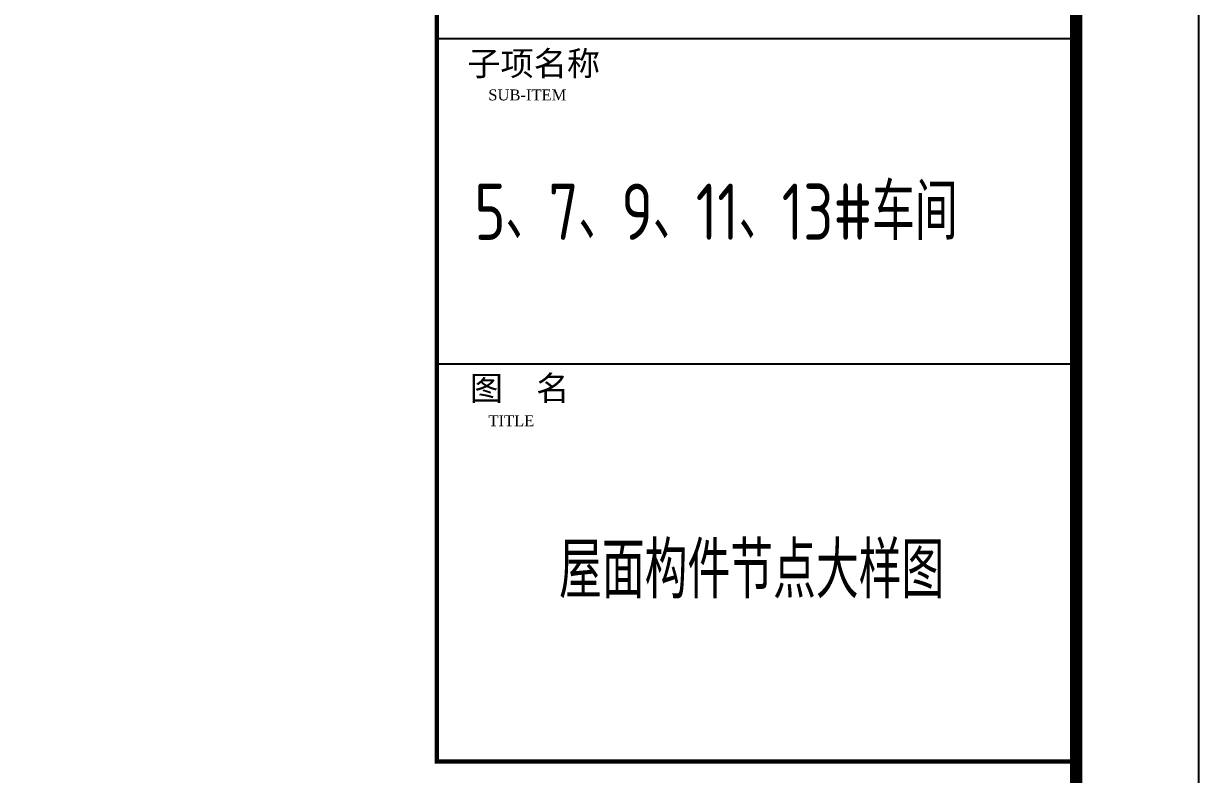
# Model space of a CAD drawing. Extents: x -2746917 to -971774, y -3334247 to -3250358.
# Drawn here: x -1796944 to -1787348, y -3303185 to -3297047 of the extents above; entities that cross this region are included whole.
import ezdxf
from ezdxf.enums import TextEntityAlignment as Align

# ---------------------------------------------------------------- set-up
doc = ezdxf.new("R2010")
doc.units = 0
doc.header["$LTSCALE"] = 1000
doc.header["$MEASUREMENT"] = 0
doc.layers.get('0').update_dxf_attribs({"linetype": 'CONTINUOUS'})
for name, color, linetype in [('PUB_TEXT', 7, 'CONTINUOUS'), ('PUB_TITLE', 4, 'CONTINUOUS'), ('WIN', 3, 'CONTINUOUS')]:
    doc.layers.add(name, color=color, linetype=linetype)
doc.layers.add('yichutu', color=7, linetype='CONTINUOUS', true_color=0xffffff, plot=False)
doc.styles.add('GHF', font='times.ttf')
doc.styles.add('hztxt', font='tssdeng.shx', dxfattribs={"width": 0.8, "bigfont": 'tssdchn.shx'})
doc.styles.add('STYLE1', font='simhei.ttf', dxfattribs={"width": 0.8})

# ---------------------------------------------------------------- blocks, each defined once
blk = doc.blocks.new('yct-743-420-74300-42000-100-2002.0')
at = {"layer": 'yichutu', "color": 7, "true_color": 0xffffff}
blk.add_lwpolyline([(0, 0), (0, 42000), (74300, 42000), (74300, 0)], close=True, dxfattribs=at)
blk = doc.blocks.new('A$C6B365CFD')
at = {"layer": 'PUB_TITLE', "color": 4}
for p, q in [((-2387.8, 1909.9), (2833.3, 1909.9)), ((-2387.8, -749.4), (2833.3, -749.4))]:
    blk.add_line(p, q, dxfattribs=at)
at = {"layer": 'PUB_TITLE'}
blk.add_lwpolyline([(-70466.7, -17092.6), (-70466.7, 24907.4), (3833.3, 24907.4), (3833.3, -17092.6)], close=True, dxfattribs=at)
at = {"layer": 'PUB_TITLE', "const_width": 100}
blk.add_lwpolyline([(2833.3, -16092.6), (2833.3, 23907.4), (-69753.4, 23907.4), (-69753.4, -16092.6), (2833.3, -16092.6)], dxfattribs=at)
at = {"layer": 'PUB_TITLE', "color": 4, "const_width": 35.1}
blk.add_lwpolyline([(-2387.8, 7228.6), (2833.3, 7228.6), (2833.3, -3999.5), (-2387.8, -3999.5)], close=True, dxfattribs=at)
at = {"layer": 'PUB_TEXT'}
for s, height, style, p in [('子项名称', 198.58, 'STYLE1', (-2137.6, 1607.4)), ('SUB-ITEM', 89.36, 'GHF', (-1966.8, 1404.9)), ('图  名', 198.58, 'STYLE1', (-2117.3, -1046)), ('TITLE', 89.36, 'GHF', (-1965.7, -1258.4))]:
    blk.add_text(s, height=height, dxfattribs=dict(at, style=style)).set_placement(p)
at = {"layer": 'WIN', "color": 6, "style": 'hztxt', "width": 0.8}
blk.add_text('5、7、9、11、13#车间', height=460, dxfattribs=at).set_placement((-2080.8, 264.9))

msp = doc.modelspace()

# ---------------------------------------------------------------- block references
at = {"ltscale": 1.5}
msp.add_blockref('A$C6B365CFD', (-1791181.27, -3299080.41), dxfattribs=at)
at = {"layer": 'yichutu'}
msp.add_blockref('yct-743-420-74300-42000-100-2002.0', (-1861647.98, -3316173.05), dxfattribs=at)

# ---------------------------------------------------------------- texts
at = {"layer": 'WIN', "color": 3, "style": 'hztxt', "width": 0.8}
msp.add_text('屋面构件节点大样图', height=460, dxfattribs=at).set_placement((-1790997.29, -3301745.49), align=Align.CENTER)

doc.saveas('drawing.dxf')
